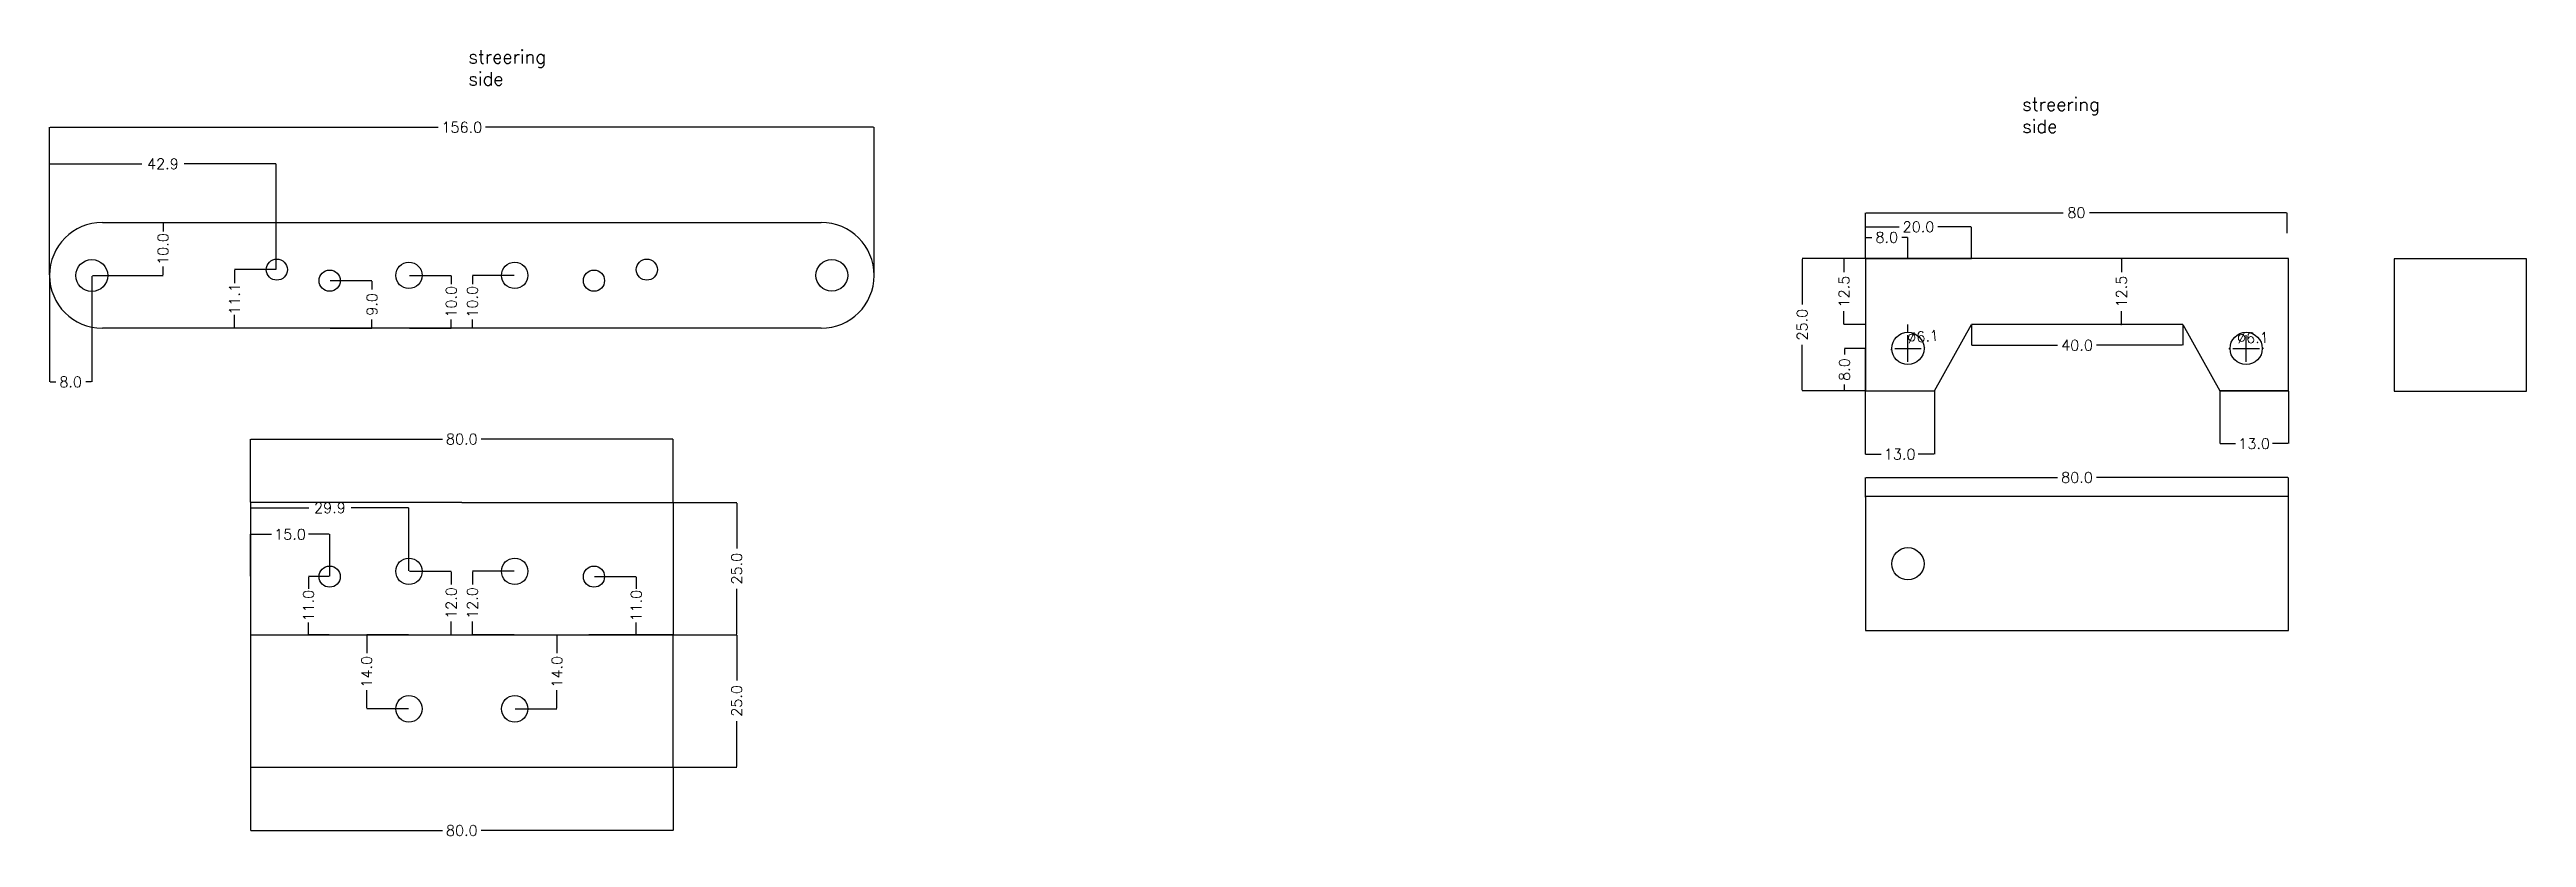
# Model space of a CAD drawing. Header units: millimetres. Extents: x -274 to 195, y 211 to 360.
import ezdxf

# ---------------------------------------------------------------- set-up
doc = ezdxf.new("R2010")
doc.units = ezdxf.units.MM
doc.layers.add('DIMENSION', color=3, linetype='Continuous', lineweight=25)
doc.styles.get("Standard").update_dxf_attribs({"font": 'txt.shx'})
doc.dimstyles.get("Standard").update_dxf_attribs({"dimscale": 100, "dimtxt": 2, "dimasz": 0.1, "dimexe": 0, "dimexo": 0.1, "dimgap": 1, "dimtad": 0, "dimtoh": 1, "dimdec": 1, "dimzin": 0, "dimdsep": 46, "dimtxsty": 'Standard', "dimcen": 2.5, "dimdle": 0.1, "dimclrt": 5, "dimadec": 0, "dimazin": 0, "dimtfac": 1, "dimtdec": 4, "dimtofl": 0, "dimtmove": 0, "dimatfit": 3, "dimfxl": 1, "dimtolj": 1, "dimtzin": 0, "dimarcsym": 0})

# ---------------------------------------------------------------- blocks, each defined once
blk = doc.blocks.new('*D10')
at = {"layer": 'Defpoints', "color": 0}
for p in [(149.72, 328.7), (69.97, 324.7), (149.72, 324.7)]:
    blk.add_point(p, dxfattribs=at)
at = {"layer": 'DIMENSION', "color": 0, "lineweight": -2}
for p, q in [((69.97, 324.8), (69.97, 328.7)), ((70.07, 328.7), (107.34, 328.7)), ((149.62, 328.7), (112.34, 328.7)), ((149.72, 324.8), (149.72, 328.7))]:
    blk.add_line(p, q, dxfattribs=at)
at = {"layer": 'DIMENSION', "color": 0}
for points in [[(70.07, 328.71), (70.07, 328.68), (69.97, 328.7)], [(149.62, 328.68), (149.62, 328.71), (149.72, 328.7)]]:
    blk.add_solid(points, dxfattribs=at)
at = {"layer": 'DIMENSION', "color": 5, "insert": (109.84, 328.7), "char_height": 2, "attachment_point": 5}
blk.add_mtext('\\A1;80', dxfattribs=at)
blk = doc.blocks.new('*D14')
at = {"layer": 'Defpoints', "color": 0}
for p in [(69.97, 320.03), (57.97, 295.03), (69.97, 295.03)]:
    blk.add_point(p, dxfattribs=at)
at = {"layer": 'DIMENSION', "color": 0, "lineweight": -2}
for p, q in [((69.87, 320.03), (57.97, 320.03)), ((57.97, 319.93), (57.97, 311.36)), ((57.97, 295.13), (57.97, 303.7)), ((69.87, 295.03), (57.97, 295.03))]:
    blk.add_line(p, q, dxfattribs=at)
at = {"layer": 'DIMENSION', "color": 0}
for points in [[(57.98, 319.93), (57.95, 319.93), (57.97, 320.03)], [(57.95, 295.13), (57.98, 295.13), (57.97, 295.03)]]:
    blk.add_solid(points, dxfattribs=at)
at = {"layer": 'DIMENSION', "color": 5, "insert": (57.97, 307.53), "char_height": 2, "attachment_point": 5, "rotation": 90}
blk.add_mtext('\\A1;25.0', dxfattribs=at)
blk = doc.blocks.new('*D17')
at = {"layer": 'Defpoints', "color": 0}
for p in [(69.87, 295.03), (82.97, 295.03), (82.97, 283.03)]:
    blk.add_point(p, dxfattribs=at)
at = {"layer": 'DIMENSION', "color": 0, "lineweight": -2}
for p, q in [((69.87, 294.93), (69.87, 283.03)), ((82.97, 294.93), (82.97, 283.03)), ((69.97, 283.03), (72.92, 283.03)), ((82.87, 283.03), (79.92, 283.03))]:
    blk.add_line(p, q, dxfattribs=at)
at = {"layer": 'DIMENSION', "color": 0}
for points in [[(69.97, 283.05), (69.97, 283.01), (69.87, 283.03)], [(82.87, 283.01), (82.87, 283.05), (82.97, 283.03)]]:
    blk.add_solid(points, dxfattribs=at)
at = {"layer": 'DIMENSION', "color": 5, "insert": (76.42, 283.03), "char_height": 2, "attachment_point": 5}
blk.add_mtext('\\A1;13.0', dxfattribs=at)
blk = doc.blocks.new('*D22')
at = {"layer": 'Defpoints', "color": 0}
for p in [(69.87, 320.03), (65.87, 307.53), (69.97, 307.53)]:
    blk.add_point(p, dxfattribs=at)
at = {"layer": 'DIMENSION', "color": 0, "lineweight": -2}
for p, q in [((69.77, 320.03), (65.87, 320.03)), ((65.87, 319.93), (65.87, 317.45)), ((65.87, 307.63), (65.87, 310.11)), ((69.87, 307.53), (65.87, 307.53))]:
    blk.add_line(p, q, dxfattribs=at)
at = {"layer": 'DIMENSION', "color": 0}
for points in [[(65.88, 319.93), (65.85, 319.93), (65.87, 320.03)], [(65.85, 307.63), (65.88, 307.63), (65.87, 307.53)]]:
    blk.add_solid(points, dxfattribs=at)
at = {"layer": 'DIMENSION', "color": 5, "insert": (65.87, 313.78), "char_height": 2, "attachment_point": 5, "rotation": 90}
blk.add_mtext('\\A1;12.5', dxfattribs=at)
blk = doc.blocks.new('*D25')
at = {"layer": 'Defpoints', "color": 0}
for p in [(77.97, 324.03), (69.97, 320.03), (77.97, 320.03)]:
    blk.add_point(p, dxfattribs=at)
at = {"layer": 'DIMENSION', "color": 0, "lineweight": -2}
for p, q in [((69.97, 320.13), (69.97, 324.03)), ((70.07, 324.03), (71.13, 324.03)), ((77.87, 324.03), (76.8, 324.03)), ((77.97, 320.13), (77.97, 324.03))]:
    blk.add_line(p, q, dxfattribs=at)
at = {"layer": 'DIMENSION', "color": 0}
for points in [[(70.07, 324.05), (70.07, 324.01), (69.97, 324.03)], [(77.87, 324.01), (77.87, 324.05), (77.97, 324.03)]]:
    blk.add_solid(points, dxfattribs=at)
at = {"layer": 'DIMENSION', "color": 5, "insert": (73.97, 324.03), "char_height": 2, "attachment_point": 5}
blk.add_mtext('\\A1;8.0', dxfattribs=at)
blk = doc.blocks.new('*D28')
at = {"layer": 'Defpoints', "color": 0}
for p in [(65.97, 303.03), (69.97, 303.03), (69.97, 295.03)]:
    blk.add_point(p, dxfattribs=at)
at = {"layer": 'DIMENSION', "color": 0, "lineweight": -2}
for p, q in [((69.87, 303.03), (65.97, 303.03)), ((65.97, 302.93), (65.97, 301.86)), ((65.97, 295.13), (65.97, 296.2)), ((69.87, 295.03), (65.97, 295.03))]:
    blk.add_line(p, q, dxfattribs=at)
at = {"layer": 'DIMENSION', "color": 0}
for points in [[(65.98, 302.93), (65.95, 302.93), (65.97, 303.03)], [(65.95, 295.13), (65.98, 295.13), (65.97, 295.03)]]:
    blk.add_solid(points, dxfattribs=at)
at = {"layer": 'DIMENSION', "color": 5, "insert": (65.97, 299.03), "char_height": 2, "attachment_point": 5, "rotation": 90}
blk.add_mtext('\\A1;8.0', dxfattribs=at)
blk = doc.blocks.new('*D31')
at = {"layer": 'Defpoints', "color": 0}
for p in [(89.97, 326.03), (69.97, 320.03), (89.97, 320.03)]:
    blk.add_point(p, dxfattribs=at)
at = {"layer": 'DIMENSION', "color": 0, "lineweight": -2}
for p, q in [((69.97, 320.13), (69.97, 326.03)), ((70.07, 326.03), (76.3, 326.03)), ((89.87, 326.03), (83.63, 326.03)), ((89.97, 320.13), (89.97, 326.03))]:
    blk.add_line(p, q, dxfattribs=at)
at = {"layer": 'DIMENSION', "color": 0}
for points in [[(70.07, 326.05), (70.07, 326.01), (69.97, 326.03)], [(89.87, 326.01), (89.87, 326.05), (89.97, 326.03)]]:
    blk.add_solid(points, dxfattribs=at)
at = {"layer": 'DIMENSION', "color": 5, "insert": (79.97, 326.03), "char_height": 2, "attachment_point": 5}
blk.add_mtext('\\A1;20.0', dxfattribs=at)
blk = doc.blocks.new('*D35')
at = {"layer": 'Defpoints', "color": 0}
for p in [(74.93, 302.77), (81.01, 303.29)]:
    blk.add_point(p, dxfattribs=at)
at = {"layer": 'DIMENSION', "color": 0}
for p, q in [((77.97, 300.53), (77.97, 305.53)), ((75.47, 303.03), (80.47, 303.03))]:
    blk.add_line(p, q, dxfattribs=at)
at = {"layer": 'DIMENSION', "color": 0, "lineweight": -2}
for p, q in [((74.83, 302.76), (74.73, 302.75)), ((81.1, 303.3), (81.2, 303.31))]:
    blk.add_line(p, q, dxfattribs=at)
at = {"layer": 'DIMENSION', "color": 0}
for points in [[(74.83, 302.74), (74.83, 302.77), (74.93, 302.77)], [(81.1, 303.32), (81.11, 303.28), (81.01, 303.29)]]:
    blk.add_solid(points, dxfattribs=at)
at = {"layer": 'DIMENSION', "color": 5, "insert": (80.83, 305.28), "char_height": 2, "attachment_point": 5, "rotation": 4.9425}
blk.add_mtext('\\A1;{\\Q0;%%c}6.1', dxfattribs=at)
blk = doc.blocks.new('*D37')
at = {"layer": 'Defpoints', "color": 0}
for p in [(138.91, 302.98), (145.01, 303.07)]:
    blk.add_point(p, dxfattribs=at)
at = {"layer": 'DIMENSION', "color": 0}
for p, q in [((141.96, 300.53), (141.96, 305.53)), ((139.46, 303.03), (144.46, 303.03))]:
    blk.add_line(p, q, dxfattribs=at)
at = {"layer": 'DIMENSION', "color": 0, "lineweight": -2}
for p, q in [((138.81, 302.98), (138.71, 302.98)), ((145.11, 303.08), (145.21, 303.08))]:
    blk.add_line(p, q, dxfattribs=at)
at = {"layer": 'DIMENSION', "color": 0}
for points in [[(138.81, 302.96), (138.81, 303), (138.91, 302.98)], [(145.11, 303.09), (145.11, 303.06), (145.01, 303.07)]]:
    blk.add_solid(points, dxfattribs=at)
at = {"layer": 'DIMENSION', "color": 5, "insert": (143.23, 305.05), "char_height": 2, "attachment_point": 5, "rotation": 0.8622}
blk.add_mtext('\\A1;{\\Q0;%%c}6.1', dxfattribs=at)
blk = doc.blocks.new('*D39')
at = {"layer": 'Defpoints', "color": 0}
for p in [(89.97, 307.53), (129.97, 307.53), (129.97, 303.64)]:
    blk.add_point(p, dxfattribs=at)
at = {"layer": 'DIMENSION', "color": 0, "lineweight": -2}
for p, q in [((89.97, 307.43), (89.97, 303.64)), ((129.97, 307.43), (129.97, 303.64)), ((90.07, 303.64), (106.3, 303.64)), ((129.87, 303.64), (113.63, 303.64))]:
    blk.add_line(p, q, dxfattribs=at)
at = {"layer": 'DIMENSION', "color": 0}
for points in [[(90.07, 303.66), (90.07, 303.62), (89.97, 303.64)], [(129.87, 303.62), (129.87, 303.66), (129.97, 303.64)]]:
    blk.add_solid(points, dxfattribs=at)
at = {"layer": 'DIMENSION', "color": 5, "insert": (109.97, 303.64), "char_height": 2, "attachment_point": 5}
blk.add_mtext('\\A1;40.0', dxfattribs=at)
blk = doc.blocks.new('*D40')
at = {"layer": 'Defpoints', "color": 0}
for p in [(136.97, 295.03), (149.97, 295.03), (149.97, 285.03)]:
    blk.add_point(p, dxfattribs=at)
at = {"layer": 'DIMENSION', "color": 0, "lineweight": -2}
for p, q in [((136.97, 294.93), (136.97, 285.03)), ((149.97, 294.93), (149.97, 285.03)), ((137.07, 285.03), (139.97, 285.03)), ((149.87, 285.03), (146.97, 285.03))]:
    blk.add_line(p, q, dxfattribs=at)
at = {"layer": 'DIMENSION', "color": 0}
for points in [[(137.07, 285.05), (137.07, 285.01), (136.97, 285.03)], [(149.87, 285.01), (149.87, 285.05), (149.97, 285.03)]]:
    blk.add_solid(points, dxfattribs=at)
at = {"layer": 'DIMENSION', "color": 5, "insert": (143.47, 285.03), "char_height": 2, "attachment_point": 5}
blk.add_mtext('\\A1;13.0', dxfattribs=at)
blk = doc.blocks.new('*D42')
at = {"layer": 'Defpoints', "color": 0}
for p in [(118.38, 320.03), (118.38, 307.53), (118.38, 307.53)]:
    blk.add_point(p, dxfattribs=at)
at = {"layer": 'DIMENSION', "color": 0, "lineweight": -2}
for p, q in [((118.28, 320.03), (118.38, 320.03)), ((118.38, 319.93), (118.38, 317.45)), ((118.38, 307.63), (118.38, 310.11)), ((118.28, 307.53), (118.38, 307.53))]:
    blk.add_line(p, q, dxfattribs=at)
at = {"layer": 'DIMENSION', "color": 0}
for points in [[(118.4, 319.93), (118.37, 319.93), (118.38, 320.03)], [(118.37, 307.63), (118.4, 307.63), (118.38, 307.53)]]:
    blk.add_solid(points, dxfattribs=at)
at = {"layer": 'DIMENSION', "color": 5, "insert": (118.38, 313.78), "char_height": 2, "attachment_point": 5, "rotation": 90}
blk.add_mtext('\\A1;12.5', dxfattribs=at)
blk = doc.blocks.new('*D56')
at = {"layer": 'Defpoints', "color": 0}
for p in [(149.96, 278.63), (69.96, 274.82), (149.96, 275.01)]:
    blk.add_point(p, dxfattribs=at)
at = {"layer": 'DIMENSION', "color": 0, "lineweight": -2}
for p, q in [((69.96, 274.92), (69.96, 278.63)), ((70.06, 278.63), (106.3, 278.63)), ((149.86, 278.63), (113.63, 278.63)), ((149.96, 275.11), (149.96, 278.63))]:
    blk.add_line(p, q, dxfattribs=at)
at = {"layer": 'DIMENSION', "color": 0}
for points in [[(70.06, 278.64), (70.06, 278.61), (69.96, 278.63)], [(149.86, 278.61), (149.86, 278.64), (149.96, 278.63)]]:
    blk.add_solid(points, dxfattribs=at)
at = {"layer": 'DIMENSION', "color": 5, "insert": (109.96, 278.63), "char_height": 2, "attachment_point": 5}
blk.add_mtext('\\A1;80.0', dxfattribs=at)
blk = doc.blocks.new('*D63')
at = {"layer": 'Defpoints', "color": 0}
for p in [(-117.61, 344.85), (-273.61, 316.85), (-117.61, 316.85)]:
    blk.add_point(p, dxfattribs=at)
at = {"layer": 'DIMENSION', "color": 0, "lineweight": -2}
for p, q in [((-273.61, 316.95), (-273.61, 344.85)), ((-273.51, 344.85), (-200.11, 344.85)), ((-117.71, 344.85), (-191.11, 344.85)), ((-117.61, 316.95), (-117.61, 344.85))]:
    blk.add_line(p, q, dxfattribs=at)
at = {"layer": 'DIMENSION', "color": 0}
for points in [[(-273.51, 344.86), (-273.51, 344.83), (-273.61, 344.85)], [(-117.71, 344.83), (-117.71, 344.86), (-117.61, 344.85)]]:
    blk.add_solid(points, dxfattribs=at)
at = {"layer": 'DIMENSION', "color": 5, "insert": (-195.61, 344.85), "char_height": 2, "attachment_point": 5}
blk.add_mtext('\\A1;156.0', dxfattribs=at)
blk = doc.blocks.new('*D67')
at = {"layer": 'Defpoints', "color": 0}
for p in [(-205.61, 316.85), (-205.61, 306.85), (-197.61, 306.85)]:
    blk.add_point(p, dxfattribs=at)
at = {"layer": 'DIMENSION', "color": 0, "lineweight": -2}
for p, q in [((-205.51, 316.85), (-197.61, 316.85)), ((-197.61, 316.75), (-197.61, 315.18)), ((-205.51, 306.85), (-197.61, 306.85)), ((-197.61, 306.95), (-197.61, 308.51))]:
    blk.add_line(p, q, dxfattribs=at)
at = {"layer": 'DIMENSION', "color": 0}
for points in [[(-197.59, 316.75), (-197.62, 316.75), (-197.61, 316.85)], [(-197.62, 306.95), (-197.59, 306.95), (-197.61, 306.85)]]:
    blk.add_solid(points, dxfattribs=at)
at = {"layer": 'DIMENSION', "color": 5, "insert": (-197.61, 311.85), "char_height": 2, "attachment_point": 5, "rotation": 90}
blk.add_mtext('\\A1;10.0', dxfattribs=at)
blk = doc.blocks.new('*D70')
at = {"layer": 'Defpoints', "color": 0}
for p in [(-185.61, 316.85), (-193.61, 306.85), (-185.61, 306.85)]:
    blk.add_point(p, dxfattribs=at)
at = {"layer": 'DIMENSION', "color": 0, "lineweight": -2}
for p, q in [((-185.71, 316.85), (-193.61, 316.85)), ((-193.61, 316.75), (-193.61, 315.18)), ((-193.61, 306.95), (-193.61, 308.51)), ((-185.71, 306.85), (-193.61, 306.85))]:
    blk.add_line(p, q, dxfattribs=at)
at = {"layer": 'DIMENSION', "color": 0}
for points in [[(-193.59, 316.75), (-193.62, 316.75), (-193.61, 316.85)], [(-193.62, 306.95), (-193.59, 306.95), (-193.61, 306.85)]]:
    blk.add_solid(points, dxfattribs=at)
at = {"layer": 'DIMENSION', "color": 5, "insert": (-193.61, 311.85), "char_height": 2, "attachment_point": 5, "rotation": 90}
blk.add_mtext('\\A1;10.0', dxfattribs=at)
blk = doc.blocks.new('*D73')
at = {"layer": 'Defpoints', "color": 0}
for p in [(-220.61, 315.85), (-220.61, 306.85), (-212.61, 306.85)]:
    blk.add_point(p, dxfattribs=at)
at = {"layer": 'DIMENSION', "color": 0, "lineweight": -2}
for p, q in [((-220.51, 315.85), (-212.61, 315.85)), ((-212.61, 315.75), (-212.61, 314.18)), ((-220.51, 306.85), (-212.61, 306.85)), ((-212.61, 306.95), (-212.61, 308.51))]:
    blk.add_line(p, q, dxfattribs=at)
at = {"layer": 'DIMENSION', "color": 0}
for points in [[(-212.59, 315.75), (-212.62, 315.75), (-212.61, 315.85)], [(-212.62, 306.95), (-212.59, 306.95), (-212.61, 306.85)]]:
    blk.add_solid(points, dxfattribs=at)
at = {"layer": 'DIMENSION', "color": 5, "insert": (-212.61, 311.35), "char_height": 2, "attachment_point": 5, "rotation": 90}
blk.add_mtext('\\A1;9.0', dxfattribs=at)
blk = doc.blocks.new('*D76')
at = {"layer": 'Defpoints', "color": 0}
for p in [(-230.61, 317.94), (-238.61, 306.85), (-230.61, 306.85)]:
    blk.add_point(p, dxfattribs=at)
at = {"layer": 'DIMENSION', "color": 0, "lineweight": -2}
for p, q in [((-230.71, 317.94), (-238.61, 317.94)), ((-238.61, 317.84), (-238.61, 315.39)), ((-238.61, 306.95), (-238.61, 309.39)), ((-230.71, 306.85), (-238.61, 306.85))]:
    blk.add_line(p, q, dxfattribs=at)
at = {"layer": 'DIMENSION', "color": 0}
for points in [[(-238.59, 317.84), (-238.62, 317.84), (-238.61, 317.94)], [(-238.62, 306.95), (-238.59, 306.95), (-238.61, 306.85)]]:
    blk.add_solid(points, dxfattribs=at)
at = {"layer": 'DIMENSION', "color": 5, "insert": (-238.61, 312.39), "char_height": 2, "attachment_point": 5, "rotation": 90}
blk.add_mtext('\\A1;11.1', dxfattribs=at)
blk = doc.blocks.new('*D79')
at = {"layer": 'Defpoints', "color": 0}
for p in [(-273.61, 316.7), (-265.61, 316.82), (-273.61, 296.7)]:
    blk.add_point(p, dxfattribs=at)
at = {"layer": 'DIMENSION', "color": 0, "lineweight": -2}
for p, q in [((-273.61, 316.6), (-273.61, 296.7)), ((-265.61, 316.72), (-265.61, 296.7)), ((-273.51, 296.7), (-272.44, 296.7)), ((-265.71, 296.7), (-266.77, 296.7))]:
    blk.add_line(p, q, dxfattribs=at)
at = {"layer": 'DIMENSION', "color": 0}
for points in [[(-273.51, 296.72), (-273.51, 296.69), (-273.61, 296.7)], [(-265.71, 296.69), (-265.71, 296.72), (-265.61, 296.7)]]:
    blk.add_solid(points, dxfattribs=at)
at = {"layer": 'DIMENSION', "color": 5, "insert": (-269.61, 296.7), "char_height": 2, "attachment_point": 5}
blk.add_mtext('\\A1;8.0', dxfattribs=at)
blk = doc.blocks.new('*D80')
at = {"layer": 'Defpoints', "color": 0}
for p in [(-256.14, 326.85), (-252.14, 326.85), (-265.61, 316.82)]:
    blk.add_point(p, dxfattribs=at)
at = {"layer": 'DIMENSION', "color": 0, "lineweight": -2}
for p, q in [((-256.04, 326.85), (-252.14, 326.85)), ((-252.14, 326.75), (-252.14, 325.17)), ((-265.51, 316.82), (-252.14, 316.82)), ((-252.14, 316.92), (-252.14, 318.5))]:
    blk.add_line(p, q, dxfattribs=at)
at = {"layer": 'DIMENSION', "color": 0}
for points in [[(-252.12, 326.75), (-252.15, 326.75), (-252.14, 326.85)], [(-252.15, 316.92), (-252.12, 316.92), (-252.14, 316.82)]]:
    blk.add_solid(points, dxfattribs=at)
at = {"layer": 'DIMENSION', "color": 5, "insert": (-252.14, 321.83), "char_height": 2, "attachment_point": 5, "rotation": 90}
blk.add_mtext('\\A1;10.0', dxfattribs=at)
blk = doc.blocks.new('*D83')
at = {"layer": 'Defpoints', "color": 0}
for p in [(-273.61, 337.94), (-273.61, 317.94), (-230.71, 317.94)]:
    blk.add_point(p, dxfattribs=at)
at = {"layer": 'DIMENSION', "color": 0, "lineweight": -2}
for p, q in [((-273.61, 318.04), (-273.61, 337.94)), ((-273.51, 337.94), (-256.16, 337.94)), ((-230.81, 337.94), (-248.16, 337.94)), ((-230.71, 318.04), (-230.71, 337.94))]:
    blk.add_line(p, q, dxfattribs=at)
at = {"layer": 'DIMENSION', "color": 0}
for points in [[(-273.51, 337.95), (-273.51, 337.92), (-273.61, 337.94)], [(-230.81, 337.92), (-230.81, 337.95), (-230.71, 337.94)]]:
    blk.add_solid(points, dxfattribs=at)
at = {"layer": 'DIMENSION', "color": 5, "insert": (-252.16, 337.94), "char_height": 2, "attachment_point": 5}
blk.add_mtext('\\A1;42.9', dxfattribs=at)
blk = doc.blocks.new('*D86')
at = {"layer": 'Defpoints', "color": 0}
for p in [(-185.61, 260.89), (-193.61, 248.89), (-185.61, 248.89)]:
    blk.add_point(p, dxfattribs=at)
at = {"layer": 'DIMENSION', "color": 0, "lineweight": -2}
for p, q in [((-185.71, 260.89), (-193.61, 260.89)), ((-193.61, 260.79), (-193.61, 258.39)), ((-193.61, 248.99), (-193.61, 251.39)), ((-185.71, 248.89), (-193.61, 248.89))]:
    blk.add_line(p, q, dxfattribs=at)
at = {"layer": 'DIMENSION', "color": 0}
for points in [[(-193.59, 260.79), (-193.62, 260.79), (-193.61, 260.89)], [(-193.62, 248.99), (-193.59, 248.99), (-193.61, 248.89)]]:
    blk.add_solid(points, dxfattribs=at)
at = {"layer": 'DIMENSION', "color": 5, "insert": (-193.61, 254.89), "char_height": 2, "attachment_point": 5, "rotation": 90}
blk.add_mtext('\\A1;12.0', dxfattribs=at)
blk = doc.blocks.new('*D89')
at = {"layer": 'Defpoints', "color": 0}
for p in [(-205.61, 260.89), (-205.61, 248.89), (-197.61, 248.89)]:
    blk.add_point(p, dxfattribs=at)
at = {"layer": 'DIMENSION', "color": 0, "lineweight": -2}
for p, q in [((-205.51, 260.89), (-197.61, 260.89)), ((-197.61, 260.79), (-197.61, 258.39)), ((-205.51, 248.89), (-197.61, 248.89)), ((-197.61, 248.99), (-197.61, 251.39))]:
    blk.add_line(p, q, dxfattribs=at)
at = {"layer": 'DIMENSION', "color": 0}
for points in [[(-197.59, 260.79), (-197.62, 260.79), (-197.61, 260.89)], [(-197.62, 248.99), (-197.59, 248.99), (-197.61, 248.89)]]:
    blk.add_solid(points, dxfattribs=at)
at = {"layer": 'DIMENSION', "color": 5, "insert": (-197.61, 254.89), "char_height": 2, "attachment_point": 5, "rotation": 90}
blk.add_mtext('\\A1;12.0', dxfattribs=at)
blk = doc.blocks.new('*D92')
at = {"layer": 'Defpoints', "color": 0}
for p in [(-220.61, 259.89), (-224.61, 248.89), (-220.61, 248.89)]:
    blk.add_point(p, dxfattribs=at)
at = {"layer": 'DIMENSION', "color": 0, "lineweight": -2}
for p, q in [((-220.71, 259.89), (-224.61, 259.89)), ((-224.61, 259.79), (-224.61, 257.55)), ((-224.61, 248.99), (-224.61, 251.22)), ((-220.71, 248.89), (-224.61, 248.89))]:
    blk.add_line(p, q, dxfattribs=at)
at = {"layer": 'DIMENSION', "color": 0}
for points in [[(-224.59, 259.79), (-224.62, 259.79), (-224.61, 259.89)], [(-224.62, 248.99), (-224.59, 248.99), (-224.61, 248.89)]]:
    blk.add_solid(points, dxfattribs=at)
at = {"layer": 'DIMENSION', "color": 5, "insert": (-224.61, 254.39), "char_height": 2, "attachment_point": 5, "rotation": 90}
blk.add_mtext('\\A1;11.0', dxfattribs=at)
blk = doc.blocks.new('*D102')
at = {"layer": 'Defpoints', "color": 0}
for p in [(-170.61, 259.89), (-170.61, 248.89), (-162.61, 248.89)]:
    blk.add_point(p, dxfattribs=at)
at = {"layer": 'DIMENSION', "color": 0, "lineweight": -2}
for p, q in [((-170.51, 259.89), (-162.61, 259.89)), ((-162.61, 259.79), (-162.61, 257.55)), ((-170.51, 248.89), (-162.61, 248.89)), ((-162.61, 248.99), (-162.61, 251.22))]:
    blk.add_line(p, q, dxfattribs=at)
at = {"layer": 'DIMENSION', "color": 0}
for points in [[(-162.59, 259.79), (-162.62, 259.79), (-162.61, 259.89)], [(-162.62, 248.99), (-162.59, 248.99), (-162.61, 248.89)]]:
    blk.add_solid(points, dxfattribs=at)
at = {"layer": 'DIMENSION', "color": 5, "insert": (-162.61, 254.39), "char_height": 2, "attachment_point": 5, "rotation": 90}
blk.add_mtext('\\A1;11.0', dxfattribs=at)
blk = doc.blocks.new('*D105')
at = {"layer": 'Defpoints', "color": 0}
for p in [(-185.61, 248.89), (-177.61, 248.89), (-185.61, 234.89)]:
    blk.add_point(p, dxfattribs=at)
at = {"layer": 'DIMENSION', "color": 0, "lineweight": -2}
for p, q in [((-185.51, 248.89), (-177.61, 248.89)), ((-177.61, 248.79), (-177.61, 245.39)), ((-185.51, 234.89), (-177.61, 234.89)), ((-177.61, 234.99), (-177.61, 238.39))]:
    blk.add_line(p, q, dxfattribs=at)
at = {"layer": 'DIMENSION', "color": 0}
for points in [[(-177.59, 248.79), (-177.62, 248.79), (-177.61, 248.89)], [(-177.62, 234.99), (-177.59, 234.99), (-177.61, 234.89)]]:
    blk.add_solid(points, dxfattribs=at)
at = {"layer": 'DIMENSION', "color": 5, "insert": (-177.61, 241.89), "char_height": 2, "attachment_point": 5, "rotation": 90}
blk.add_mtext('\\A1;14.0', dxfattribs=at)
blk = doc.blocks.new('*D108')
at = {"layer": 'Defpoints', "color": 0}
for p in [(-213.61, 248.89), (-205.61, 248.89), (-205.61, 234.89)]:
    blk.add_point(p, dxfattribs=at)
at = {"layer": 'DIMENSION', "color": 0, "lineweight": -2}
for p, q in [((-205.71, 248.89), (-213.61, 248.89)), ((-213.61, 248.79), (-213.61, 245.39)), ((-213.61, 234.99), (-213.61, 238.39)), ((-205.71, 234.89), (-213.61, 234.89))]:
    blk.add_line(p, q, dxfattribs=at)
at = {"layer": 'DIMENSION', "color": 0}
for points in [[(-213.59, 248.79), (-213.62, 248.79), (-213.61, 248.89)], [(-213.62, 234.99), (-213.59, 234.99), (-213.61, 234.89)]]:
    blk.add_solid(points, dxfattribs=at)
at = {"layer": 'DIMENSION', "color": 5, "insert": (-213.61, 241.89), "char_height": 2, "attachment_point": 5, "rotation": 90}
blk.add_mtext('\\A1;14.0', dxfattribs=at)
blk = doc.blocks.new('*D111')
at = {"layer": 'Defpoints', "color": 0}
for p in [(-155.61, 273.89), (-143.61, 273.89), (-155.61, 248.89)]:
    blk.add_point(p, dxfattribs=at)
at = {"layer": 'DIMENSION', "color": 0, "lineweight": -2}
for p, q in [((-155.51, 273.89), (-143.61, 273.89)), ((-143.61, 273.79), (-143.61, 265.22)), ((-143.61, 248.99), (-143.61, 257.55)), ((-155.51, 248.89), (-143.61, 248.89))]:
    blk.add_line(p, q, dxfattribs=at)
at = {"layer": 'DIMENSION', "color": 0}
for points in [[(-143.59, 273.79), (-143.62, 273.79), (-143.61, 273.89)], [(-143.62, 248.99), (-143.59, 248.99), (-143.61, 248.89)]]:
    blk.add_solid(points, dxfattribs=at)
at = {"layer": 'DIMENSION', "color": 5, "insert": (-143.61, 261.39), "char_height": 2, "attachment_point": 5, "rotation": 90}
blk.add_mtext('\\A1;25.0', dxfattribs=at)
blk = doc.blocks.new('*D114')
at = {"layer": 'Defpoints', "color": 0}
for p in [(-155.61, 285.89), (-235.61, 273.89), (-155.61, 273.89)]:
    blk.add_point(p, dxfattribs=at)
at = {"layer": 'DIMENSION', "color": 0, "lineweight": -2}
for p, q in [((-235.61, 273.99), (-235.61, 285.89)), ((-235.51, 285.89), (-199.27, 285.89)), ((-155.71, 285.89), (-191.94, 285.89)), ((-155.61, 273.99), (-155.61, 285.89))]:
    blk.add_line(p, q, dxfattribs=at)
at = {"layer": 'DIMENSION', "color": 0}
for points in [[(-235.51, 285.9), (-235.51, 285.87), (-235.61, 285.89)], [(-155.71, 285.87), (-155.71, 285.9), (-155.61, 285.89)]]:
    blk.add_solid(points, dxfattribs=at)
at = {"layer": 'DIMENSION', "color": 5, "insert": (-195.61, 285.89), "char_height": 2, "attachment_point": 5}
blk.add_mtext('\\A1;80.0', dxfattribs=at)
blk = doc.blocks.new('*D117')
at = {"layer": 'Defpoints', "color": 0}
for p in [(-155.61, 248.89), (-155.61, 223.89), (-143.61, 223.89)]:
    blk.add_point(p, dxfattribs=at)
at = {"layer": 'DIMENSION', "color": 0, "lineweight": -2}
for p, q in [((-155.51, 248.89), (-143.61, 248.89)), ((-143.61, 248.79), (-143.61, 240.22)), ((-143.61, 223.99), (-143.61, 232.55)), ((-155.51, 223.89), (-143.61, 223.89))]:
    blk.add_line(p, q, dxfattribs=at)
at = {"layer": 'DIMENSION', "color": 0}
for points in [[(-143.59, 248.79), (-143.62, 248.79), (-143.61, 248.89)], [(-143.62, 223.99), (-143.59, 223.99), (-143.61, 223.89)]]:
    blk.add_solid(points, dxfattribs=at)
at = {"layer": 'DIMENSION', "color": 5, "insert": (-143.61, 236.39), "char_height": 2, "attachment_point": 5, "rotation": 90}
blk.add_mtext('\\A1;25.0', dxfattribs=at)
blk = doc.blocks.new('*D120')
at = {"layer": 'Defpoints', "color": 0}
for p in [(-235.61, 223.89), (-155.61, 223.89), (-235.61, 211.89)]:
    blk.add_point(p, dxfattribs=at)
at = {"layer": 'DIMENSION', "color": 0, "lineweight": -2}
for p, q in [((-235.61, 223.79), (-235.61, 211.89)), ((-155.61, 223.79), (-155.61, 211.89)), ((-235.51, 211.89), (-199.27, 211.89)), ((-155.71, 211.89), (-191.94, 211.89))]:
    blk.add_line(p, q, dxfattribs=at)
at = {"layer": 'DIMENSION', "color": 0}
for points in [[(-235.51, 211.9), (-235.51, 211.87), (-235.61, 211.89)], [(-155.71, 211.87), (-155.71, 211.9), (-155.61, 211.89)]]:
    blk.add_solid(points, dxfattribs=at)
at = {"layer": 'DIMENSION', "color": 5, "insert": (-195.61, 211.89), "char_height": 2, "attachment_point": 5}
blk.add_mtext('\\A1;80.0', dxfattribs=at)
blk = doc.blocks.new('*D126')
at = {"layer": 'Defpoints', "color": 0}
for p in [(-235.61, 267.89), (-235.61, 259.89), (-220.61, 259.89)]:
    blk.add_point(p, dxfattribs=at)
at = {"layer": 'DIMENSION', "color": 0, "lineweight": -2}
for p, q in [((-235.61, 259.99), (-235.61, 267.89)), ((-235.51, 267.89), (-231.61, 267.89)), ((-220.71, 267.89), (-224.61, 267.89)), ((-220.61, 259.99), (-220.61, 267.89))]:
    blk.add_line(p, q, dxfattribs=at)
at = {"layer": 'DIMENSION', "color": 0}
for points in [[(-235.51, 267.9), (-235.51, 267.87), (-235.61, 267.89)], [(-220.71, 267.87), (-220.71, 267.9), (-220.61, 267.89)]]:
    blk.add_solid(points, dxfattribs=at)
at = {"layer": 'DIMENSION', "color": 5, "insert": (-228.11, 267.89), "char_height": 2, "attachment_point": 5}
blk.add_mtext('\\A1;15.0', dxfattribs=at)
blk = doc.blocks.new('*D131')
at = {"layer": 'Defpoints', "color": 0}
for p in [(-235.51, 272.89), (-235.51, 260.89), (-205.61, 260.89)]:
    blk.add_point(p, dxfattribs=at)
at = {"layer": 'DIMENSION', "color": 0, "lineweight": -2}
for p, q in [((-235.51, 260.99), (-235.51, 272.89)), ((-235.41, 272.89), (-224.56, 272.89)), ((-205.71, 272.89), (-216.56, 272.89)), ((-205.61, 260.99), (-205.61, 272.89))]:
    blk.add_line(p, q, dxfattribs=at)
at = {"layer": 'DIMENSION', "color": 0}
for points in [[(-235.41, 272.9), (-235.41, 272.87), (-235.51, 272.89)], [(-205.71, 272.87), (-205.71, 272.9), (-205.61, 272.89)]]:
    blk.add_solid(points, dxfattribs=at)
at = {"layer": 'DIMENSION', "color": 5, "insert": (-220.56, 272.89), "char_height": 2, "attachment_point": 5}
blk.add_mtext('\\A1;29.9', dxfattribs=at)

msp = doc.modelspace()

# ---------------------------------------------------------------- linework, layer by layer
for p, q in [((69.97, 320.03), (69.97, 295.03)), ((149.97, 320.03), (69.97, 320.03)), ((69.97, 320.03), (89.97, 320.03)), ((77.97, 320.03), (77.97, 320.03)), ((82.97, 320.03), (82.97, 320.03)), ((84.97, 320.03), (84.97, 320.03)), ((149.97, 295.03), (149.97, 320.03)), ((77.97, 306.08), (77.97, 307.53)), ((82.97, 295.03), (89.97, 307.53)), ((129.97, 307.53), (89.97, 307.53)), ((129.97, 307.53), (136.97, 295.03)), ((149.97, 295.03), (149.97, 307.53)), ((69.97, 295.03), (69.97, 303.03)), ((149.97, 303.03), (149.97, 303.03)), ((69.97, 295.03), (77.97, 295.03)), ((69.97, 295.03), (82.97, 295.03)), ((69.97, 295.03), (82.97, 295.03)), ((69.97, 295.03), (82.97, 295.03)), ((77.97, 295.03), (82.97, 295.03)), ((149.97, 295.03), (136.97, 295.03)), ((136.97, 295.03), (149.97, 295.03)), ((149.97, 295.03), (136.97, 295.03)), ((149.97, 295.03), (141.97, 295.03)), ((-195.61, 273.89), (-235.61, 273.89)), ((-235.61, 273.89), (-235.61, 248.89)), ((-195.61, 273.89), (-155.61, 273.89)), ((-155.61, 273.89), (-155.61, 248.89)), ((-235.61, 248.89), (-155.61, 248.89)), ((-235.61, 248.89), (-235.61, 223.89)), ((-235.61, 248.89), (-219.61, 248.89)), ((-155.61, 248.89), (-171.61, 248.89)), ((-155.61, 223.89), (-155.61, 248.89)), ((-235.61, 223.89), (-155.61, 223.89))]:
    msp.add_line(p, q)
for points in [[(-263.61, 326.85), (-127.61, 326.85)], [(-127.61, 306.85), (-263.61, 306.85)]]:
    msp.add_lwpolyline(points)
for points in [[(169.99, 294.98), (194.99, 294.98), (194.99, 319.98), (169.99, 319.98)], [(69.96, 275.01), (69.96, 249.67), (149.96, 249.67), (149.96, 275.05)]]:
    msp.add_lwpolyline(points, close=True)
for centre, radius in [((-265.61, 316.82), 3), ((-230.61, 317.94), 2), ((-205.61, 316.85), 2.5), ((-185.61, 316.85), 2.5), ((-160.61, 317.94), 2), ((-125.61, 316.85), 3), ((-220.61, 315.85), 2), ((-170.61, 315.85), 2), ((77.97, 303.03), 3.05), ((141.96, 303.03), 3.05), ((-205.61, 260.89), 2.5), ((-185.61, 260.89), 2.5), ((77.97, 262.32), 3.05), ((-220.61, 259.89), 2), ((-170.61, 259.89), 2), ((-205.61, 234.89), 2.5), ((-185.61, 234.89), 2.5)]:
    msp.add_circle(centre, radius)
for centre, start, end in [((-263.61, 316.85), 90, 270), ((-127.61, 316.85), 270, 90)]:
    msp.add_arc(centre, 10, start, end)

# ---------------------------------------------------------------- texts
at = {"char_height": 2.5, "width": 3.7365, "attachment_point": 1}
for insert in [(-194.37, 359.42), (99.59, 350.45)]:
    msp.add_mtext('streering side', dxfattribs=dict(at, insert=insert))

# ---------------------------------------------------------------- dimensions: what is measured, and where the dimension line sits
at = {"layer": 'DIMENSION'}
for base, p1, p2, override, picture, middle in [((-117.61, 344.85), (-273.61, 316.85), (-117.61, 316.85), {"dimscale": 1, "dimlfac": 1, "dimtxsty": 'Standard', "dimsah": 1, "dimtmove": 1, "dimtolj": 1}, '*D63', (-195.61, 344.85)), ((-273.61, 337.94), (-230.71, 317.94), (-273.61, 317.94), {"dimscale": 1, "dimlfac": 1, "dimtxsty": 'Standard', "dimsah": 1, "dimtolj": 1}, '*D83', (-252.16, 337.94)), ((89.97, 326.03), (69.97, 320.03), (89.97, 320.03), {"dimscale": 1, "dimlfac": 1, "dimtxsty": 'Standard', "dimsah": 1, "dimtolj": 1}, '*D31', (79.97, 326.03)), ((77.97, 324.03), (69.97, 320.03), (77.97, 320.03), {"dimscale": 1, "dimlfac": 1, "dimtxsty": 'Standard', "dimsah": 1, "dimtolj": 1}, '*D25', (73.97, 324.03)), ((-273.61, 296.7), (-265.61, 316.82), (-273.61, 316.7), {"dimscale": 1, "dimlfac": 1, "dimtxsty": 'Standard', "dimsah": 1, "dimtmove": 1, "dimtolj": 1}, '*D79', (-269.61, 296.7)), ((149.97, 285.03), (136.97, 295.03), (149.97, 295.03), {"dimscale": 1, "dimlfac": 1, "dimtxsty": 'Standard', "dimsah": 1, "dimtolj": 1}, '*D40', (143.47, 285.03)), ((-155.61, 285.89), (-235.61, 273.89), (-155.61, 273.89), {"dimscale": 1, "dimlfac": 1, "dimtxsty": 'Standard', "dimsah": 1, "dimtolj": 1}, '*D114', (-195.61, 285.89)), ((149.96, 278.63), (69.96, 274.82), (149.96, 275.01), {"dimscale": 1, "dimlfac": 1, "dimtxsty": 'Standard', "dimsah": 1, "dimtolj": 1}, '*D56', (109.96, 278.63)), ((-235.51, 272.89), (-205.61, 260.89), (-235.51, 260.89), {"dimscale": 1, "dimlfac": 1, "dimtxsty": 'Standard', "dimsah": 1, "dimtolj": 1}, '*D131', (-220.56, 272.89)), ((-235.61, 211.89), (-155.61, 223.89), (-235.61, 223.89), {"dimscale": 1, "dimlfac": 1, "dimtxsty": 'Standard', "dimsah": 1, "dimtolj": 1}, '*D120', (-195.61, 211.89))]:
    dim = msp.add_linear_dim(base=base, p1=p1, p2=p2, dimstyle='Standard', override=override, dxfattribs=at)
    dim.commit()
    dim.dimension.update_dxf_attribs({"geometry": picture, "text_midpoint": middle})
for base, p1, p2, text, picture, middle in [((149.72, 328.7), (69.97, 324.7), (149.72, 324.7), '80', '*D10', (109.84, 328.7)), ((82.97, 283.03), (69.87, 295.03), (82.97, 295.03), '13.0', '*D17', (76.42, 283.03))]:
    dim = msp.add_linear_dim(base=base, p1=p1, p2=p2, text=text, dimstyle='Standard', override={"dimscale": 1, "dimlfac": 1, "dimtxsty": 'Standard', "dimsah": 1, "dimtolj": 1}, dxfattribs=at)
    dim.commit()
    dim.dimension.update_dxf_attribs({"geometry": picture, "text_midpoint": middle})
for base, p1, p2, angle, override, picture, middle in [((-252.14, 326.85), (-265.61, 316.82), (-256.14, 326.85), 90, {"dimscale": 1, "dimlfac": 1, "dimtxsty": 'Standard', "dimsah": 1, "dimtolj": 1}, '*D80', (-252.14, 321.83)), ((57.97, 295.03), (69.97, 320.03), (69.97, 295.03), 90, {"dimscale": 1, "dimlfac": 1, "dimtxsty": 'Standard', "dimsah": 1, "dimtolj": 1}, '*D14', (57.97, 307.53)), ((65.87, 307.53), (69.87, 320.03), (69.97, 307.53), 90, {"dimscale": 1, "dimlfac": 1, "dimtxsty": 'Standard', "dimsah": 1, "dimtolj": 1}, '*D22', (65.87, 313.78)), ((118.38, 307.53), (118.38, 320.03), (118.38, 307.53), 90, {"dimscale": 1, "dimlfac": 1, "dimtxsty": 'Standard', "dimsah": 1, "dimtolj": 1}, '*D42', (118.38, 313.78)), ((-238.61, 306.85), (-230.61, 317.94), (-230.61, 306.85), 270, {"dimscale": 1, "dimlfac": 1, "dimtxsty": 'Standard', "dimsah": 1, "dimtolj": 1}, '*D76', (-238.61, 312.39)), ((-212.61, 306.85), (-220.61, 315.85), (-220.61, 306.85), 270, {"dimscale": 1, "dimlfac": 1, "dimtxsty": 'Standard', "dimsah": 1, "dimtolj": 1}, '*D73', (-212.61, 311.35)), ((-197.61, 306.85), (-205.61, 316.85), (-205.61, 306.85), 270, {"dimscale": 1, "dimlfac": 1, "dimtxsty": 'Standard', "dimsah": 1, "dimtolj": 1}, '*D67', (-197.61, 311.85)), ((-193.61, 306.85), (-185.61, 316.85), (-185.61, 306.85), 270, {"dimscale": 1, "dimlfac": 1, "dimtxsty": 'Standard', "dimsah": 1, "dimtolj": 1}, '*D70', (-193.61, 311.85)), ((65.97, 303.03), (69.97, 295.03), (69.97, 303.03), 90, {"dimscale": 1, "dimlfac": 1, "dimtxsty": 'Standard', "dimsah": 1, "dimtolj": 1}, '*D28', (65.97, 299.03)), ((-143.61, 273.89), (-155.61, 248.89), (-155.61, 273.89), 90, {"dimscale": 1, "dimlfac": 1, "dimtxsty": 'Standard', "dimsah": 1, "dimtolj": 1}, '*D111', (-143.61, 261.39)), ((-235.61, 267.89), (-220.61, 259.89), (-235.61, 259.89), 0, {"dimscale": 1, "dimlfac": 1, "dimtxsty": 'Standard', "dimsah": 1, "dimtolj": 1}, '*D126', (-228.11, 267.89)), ((-224.61, 248.89), (-220.61, 259.89), (-220.61, 248.89), 90, {"dimscale": 1, "dimlfac": 1, "dimtxsty": 'Standard', "dimsah": 1, "dimtolj": 1}, '*D92', (-224.61, 254.39)), ((-197.61, 248.89), (-205.61, 260.89), (-205.61, 248.89), 90, {"dimscale": 1, "dimlfac": 1, "dimtxsty": 'Standard', "dimsah": 1, "dimtolj": 1}, '*D89', (-197.61, 254.89)), ((-193.61, 248.89), (-185.61, 260.89), (-185.61, 248.89), 90, {"dimscale": 1, "dimlfac": 1, "dimtxsty": 'Standard', "dimsah": 1, "dimtmove": 1, "dimtolj": 1}, '*D86', (-193.61, 254.89)), ((-162.61, 248.89), (-170.61, 259.89), (-170.61, 248.89), 270, {"dimscale": 1, "dimlfac": 1, "dimtxsty": 'Standard', "dimsah": 1, "dimtolj": 1}, '*D102', (-162.61, 254.39)), ((-213.61, 248.89), (-205.61, 234.89), (-205.61, 248.89), 90, {"dimscale": 1, "dimlfac": 1, "dimtxsty": 'Standard', "dimsah": 1, "dimtolj": 1}, '*D108', (-213.61, 241.89)), ((-177.61, 248.89), (-185.61, 234.89), (-185.61, 248.89), 90, {"dimscale": 1, "dimlfac": 1, "dimtxsty": 'Standard', "dimsah": 1, "dimtolj": 1}, '*D105', (-177.61, 241.89)), ((-143.61, 223.89), (-155.61, 248.89), (-155.61, 223.89), 90, {"dimscale": 1, "dimlfac": 1, "dimtxsty": 'Standard', "dimsah": 1, "dimtolj": 1}, '*D117', (-143.61, 236.39))]:
    dim = msp.add_linear_dim(base=base, p1=p1, p2=p2, angle=angle, dimstyle='Standard', override=override, dxfattribs=at)
    dim.commit()
    dim.dimension.update_dxf_attribs({"geometry": picture, "text_midpoint": middle})
for p1, p2, picture, middle in [((74.93, 302.77), (81.01, 303.29), '*D35', (80.83, 305.28)), ((138.91, 302.98), (145.01, 303.07), '*D37', (143.23, 305.05))]:
    dim = msp.add_diameter_dim_2p(p1=p1, p2=p2, text='{\\Q0;%%c}6.1', dimstyle='Standard', override={"dimscale": 1, "dimlfac": 1, "dimtxsty": 'Standard', "dimsah": 1, "dimse1": 1, "dimse2": 1, "dimtmove": 2, "dimtolj": 1}, dxfattribs=at)
    dim.commit()
    dim.dimension.update_dxf_attribs({"geometry": picture, "text_midpoint": middle, "dimtype": 163})
dim = msp.add_linear_dim(base=(129.97, 303.64), p1=(89.97, 307.53), p2=(129.97, 307.53), dimstyle='Standard', override={"dimscale": 1, "dimlfac": 1, "dimtxsty": 'Standard', "dimsah": 1, "dimtolj": 1}, dxfattribs=at)
dim.commit()
dim.dimension.update_dxf_attribs({"geometry": '*D39', "text_midpoint": (109.97, 303.64), "dimtype": 160})

doc.saveas('drawing.dxf')
